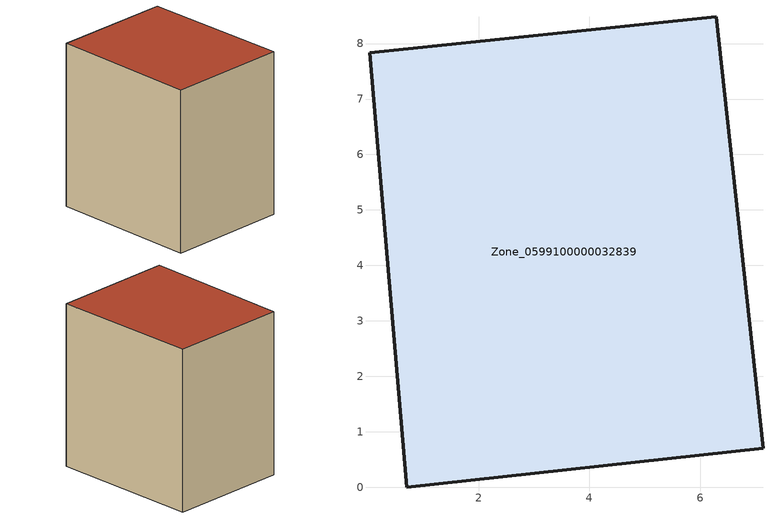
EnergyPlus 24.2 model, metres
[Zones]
Zone_0599100000032839
 floor ground (C_G): 6.29,8.48 7.13,0.7 0.71,0 0.03,7.83 z0
 wall outside (C_F): 6.29,8.48 0.03,7.83 0.71,0 7.13,0.7 6.29,8.48 z0:8.58
 roof outside (C_R): 7.13,0.7 6.29,8.48 0.03,7.83 0.71,0 z8.58
[BUILDING]
Pand.0599100000032839: North Axis=0; Terrain=City; Loads Convergence Tolerance Value=0.04; Temperature Convergence Tolerance Value=0.4; Solar Distribution=FullExterior; Maximum Number of Warmup Days=25; Minimum Number of Warmup Days=1
[Site:Location]
Rotterdam.The.Hague.AP_ZH_NLD Design_Conditions: Latitude=51.96; Longitude=4.45; Time Zone=1; Elevation=-4.5
[SITE:GROUNDTEMPERATURE:BUILDINGSURFACE]
18, 18, 18, 18, 18, 18, 18, 18, 18, 18, 18, 18
[MATERIAL] Thermal Absorptance=0.9; Solar Absorptance=0.7; Visible Absorptance=0.7
Name | Roughness | Thickness | Conductivity | Density | Specific Heat
G.TC.1946-1964 | MediumSmooth | 0.15 | 1 | 540 | 1210
F.TC.1946-1964 | Rough | 0.3 | 0.857143 | 1920 | 840
R.TC.1946-1964 | MediumRough | 0.2 | 0.235294 | 1500 | 1000
[CONSTRUCTION]
C_G: G.TC.1946-1964
C_F: F.TC.1946-1964
C_R: R.TC.1946-1964
[ZONE]
Zone_0599100000032839: Type=1; Multiplier=1; Ceiling Height=Autocalculate; Volume=Autocalculate; Floor Area=autocalculate; Part of Total Floor Area=Yes
[ZONEINFILTRATION:DESIGNFLOWRATE]
Infil_Zone_0599100000032839: Zone or ZoneList or Space or SpaceList=Zone_0599100000032839; Schedule=AlwaysOn; Design Flow Rate Calculation Method=Flow/Area; Flow Rate per Floor Area=0.003; Constant Term Coefficient=1; Temperature Term Coefficient=0; Velocity Term Coefficient=0; Velocity Squared Term Coefficient=0
[HVACTEMPLATE:ZONE:IDEALLOADSAIRSYSTEM]
Zone_0599100000032839: Maximum Heating Supply Air Temperature=50; Minimum Cooling Supply Air Temperature=13; Maximum Heating Supply Air Humidity Ratio=0.0156; Minimum Cooling Supply Air Humidity Ratio=0.0077; Heating Limit=NoLimit; Cooling Limit=NoLimit; Dehumidification Control Type=ConstantSensibleHeatRatio; Cooling Sensible Heat Ratio=0.7; Dehumidification Setpoint=60; Humidification Control Type=None; Humidification Setpoint=30; Outdoor Air Method=None; Outdoor Air Flow Rate per Person=0.00944; Outdoor Air Flow Rate per Zone Floor Area=0; Outdoor Air Flow Rate per Zone=0; Demand Controlled Ventilation Type=None; Outdoor Air Economizer Type=NoEconomizer; Heat Recovery Type=None; Sensible Heat Recovery Effectiveness=0.7; Latent Heat Recovery Effectiveness=0.65
[ZONECONTROL:THERMOSTAT]
ThermostatControl_Zone_0599100000032839: Zone or ZoneList=Zone_0599100000032839; Control Type Schedule=DualSetpointControlType; Control 1=Thermostat_Zone_0599100000032839; Temperature Difference Between Cutout And Setpoint=0
[THERMOSTATSETPOINT:DUALSETPOINT]
Thermostat_Zone_0599100000032839: Heating Setpoint Temperature Schedule=HeatingSetpoint_Zone_0599100000032839; Cooling Setpoint Temperature Schedule=CoolingSetpoint_Zone_0599100000032839
[SCHEDULE:COMPACT]
HeatingSetpoint_Zone_0599100000032839: Through: 12/31, For: AllDays, Until: 24:00, 21
CoolingSetpoint_Zone_0599100000032839: Through: 12/31, For: AllDays, Until: 24:00, 24
DualSetpointControlType: Through: 12/31, For: AllDays, Until: 24:00, 4
AlwaysOn: Through: 12/31, For: AllDays, Until: 24:00, 1
